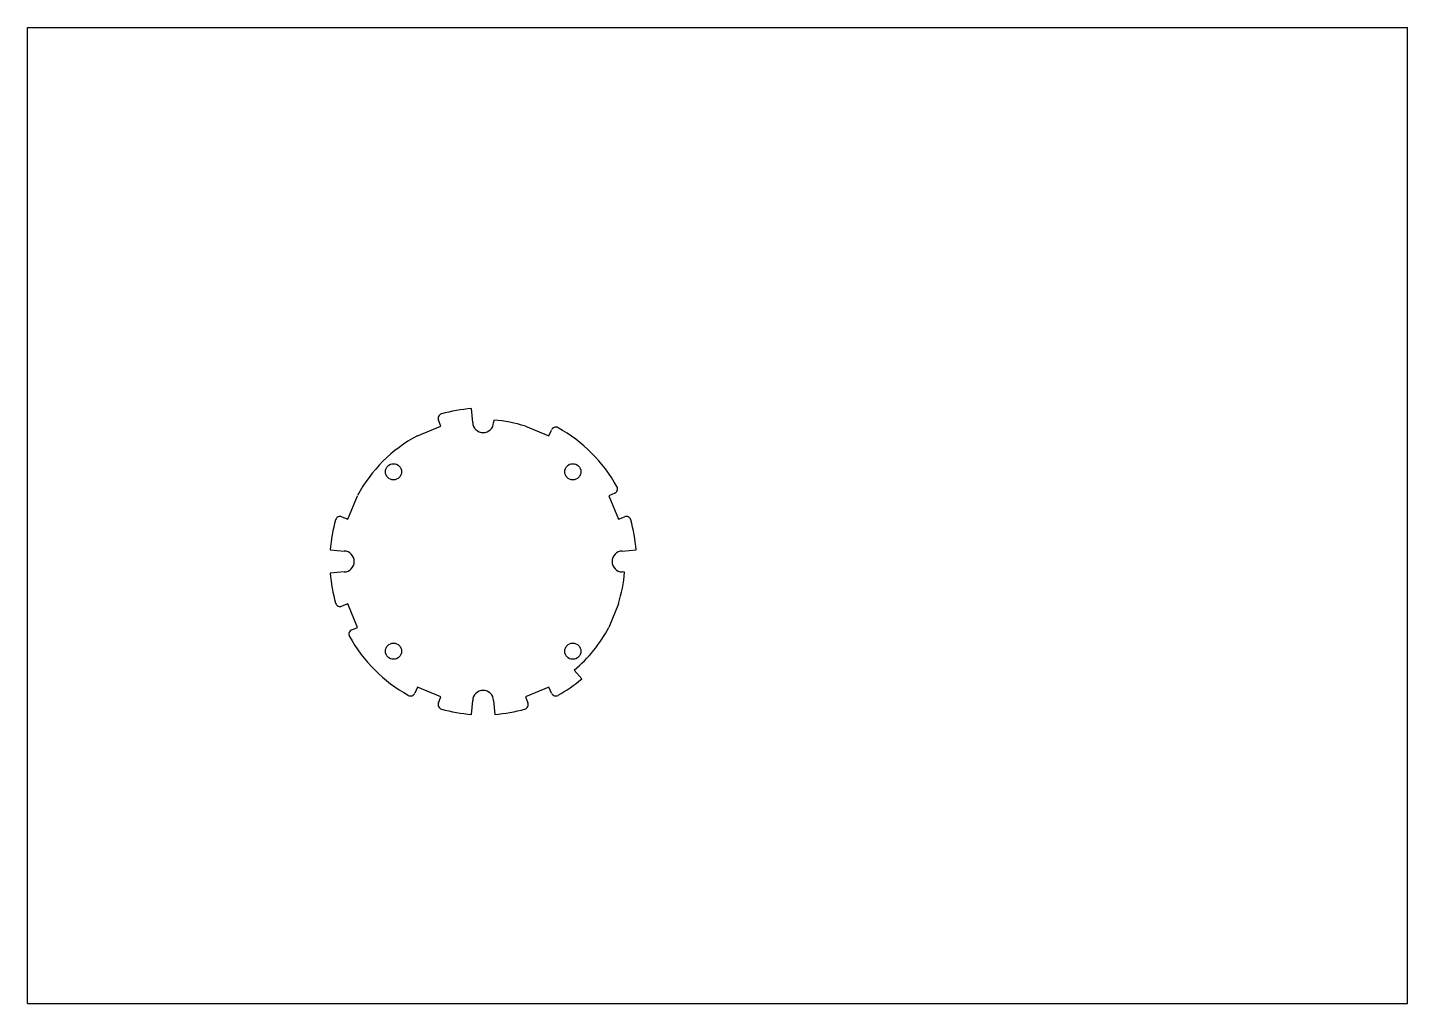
# Model space of a CAD drawing. Header units: millimetres. Extents: x 0 to 297, y 0 to 210.
import ezdxf

# ---------------------------------------------------------------- set-up
doc = ezdxf.new("R2010")
doc.units = ezdxf.units.MM
doc.header["$LTSCALE"] = 16.335
doc.layers.get('0').update_dxf_attribs({"linetype": 'CONTINUOUS'})
doc.layers.add('1__AXES', color=7, linetype='CONTINUOUS')

msp = doc.modelspace()

# ---------------------------------------------------------------- linework, layer by layer
at = {"color": 7, "linetype": 'CONTINUOUS'}
for p, q in [((0, 0), (0, 210)), ((0, 210), (297, 210)), ((297, 0), (297, 210)), ((88.98, 124.22), (88.44, 125.51)), ((100.36, 125.52), (100.31, 125.01)), ((83.89, 122.12), (88.98, 124.22)), ((107.15, 124.22), (112.23, 122.12)), ((112.23, 122.12), (112.77, 123.4)), ((68.94, 104.18), (71.04, 109.26)), ((126.37, 109.8), (125.08, 109.26)), ((125.08, 109.26), (127.19, 104.18)), ((67.65, 104.72), (68.94, 104.18)), ((127.19, 104.18), (128.48, 104.72)), ((128.49, 92.8), (127.98, 92.85)), ((68.94, 86.01), (67.65, 85.47)), ((71.04, 80.93), (68.94, 86.01)), ((127.19, 86.01), (125.08, 80.93)), ((69.76, 80.39), (71.04, 80.93)), ((117.67, 71.72), (119.28, 69.82)), ((83.89, 68.08), (83.36, 66.79)), ((88.98, 65.97), (83.89, 68.08)), ((88.44, 64.68), (88.98, 65.97)), ((112.23, 68.08), (107.15, 65.97)), ((107.15, 65.97), (107.68, 64.68)), ((112.77, 66.79), (112.23, 68.08)), ((0, 0), (297, 0))]:
    msp.add_line(p, q, dxfattribs=at)
for centre, radius, start, end in [((98.06, 95.1), 33, 94.362, 105.7703), ((89.37, 125.89), 1, 105.7739, 202.5), ((98.06, 95.1), 30.51, 72.6714, 85.6901), ((98.06, 95.1), 30.51, 117.6714, 152.3286), ((113.69, 123.02), 1, 60.7784, 157.5), ((98.06, 95.1), 33, 29.2292, 60.7704), ((125.99, 110.72), 1, 292.5, 29.2099), ((98.06, 95.1), 33, 164.2298, 175.638), ((67.27, 103.79), 1, 67.5, 164.2298), ((128.86, 103.79), 1, 15.7655, 112.5), ((98.06, 95.1), 33, 4.362, 15.77), ((98.06, 95.1), 33, 184.362, 195.77), ((98.06, 95.1), 30.51, 342.6714, 355.6901), ((67.27, 86.4), 1, 195.7655, 292.5), ((70.14, 79.47), 1, 112.5, 209.2099), ((98.06, 95.1), 30.51, 310, 332.3286), ((98.06, 95.1), 33, 209.2292, 240.7704), ((98.06, 95.1), 33, 299.2292, 310), ((82.44, 67.17), 1, 240.7784, 337.5), ((113.69, 67.17), 1, 202.5, 299.2099), ((89.37, 64.3), 1, 157.5, 254.2339), ((98.06, 95.1), 33, 254.2299, 265.638), ((98.06, 95.1), 33, 274.362, 285.77), ((106.76, 64.3), 1, 285.7655, 22.5)]:
    msp.add_arc(centre, radius, start, end, dxfattribs=at)
at = {"layer": '1__AXES', "color": 7, "linetype": 'CONTINUOUS'}
for p, q in [((95.81, 125.01), (95.55, 128)), ((65.16, 97.61), (68.15, 97.34)), ((127.98, 97.34), (130.97, 97.61)), ((68.15, 92.85), (65.16, 92.59)), ((95.55, 62.19), (95.81, 65.18)), ((100.31, 65.18), (100.57, 62.19))]:
    msp.add_line(p, q, dxfattribs=at)
for centre in [(78.76, 114.4), (117.36, 114.4), (78.76, 75.8), (117.36, 75.8)]:
    msp.add_circle(centre, 1.75, dxfattribs=at)
for centre, start, end in [((98.06, 125.1), 182.1491, 357.8509), ((68.06, 95.1), 272.1491, 87.8509), ((128.06, 95.1), 92.1491, 267.8509), ((98.06, 65.1), 2.1491, 177.8509)]:
    msp.add_arc(centre, 2.25, start, end, dxfattribs=at)

doc.saveas('drawing.dxf')
